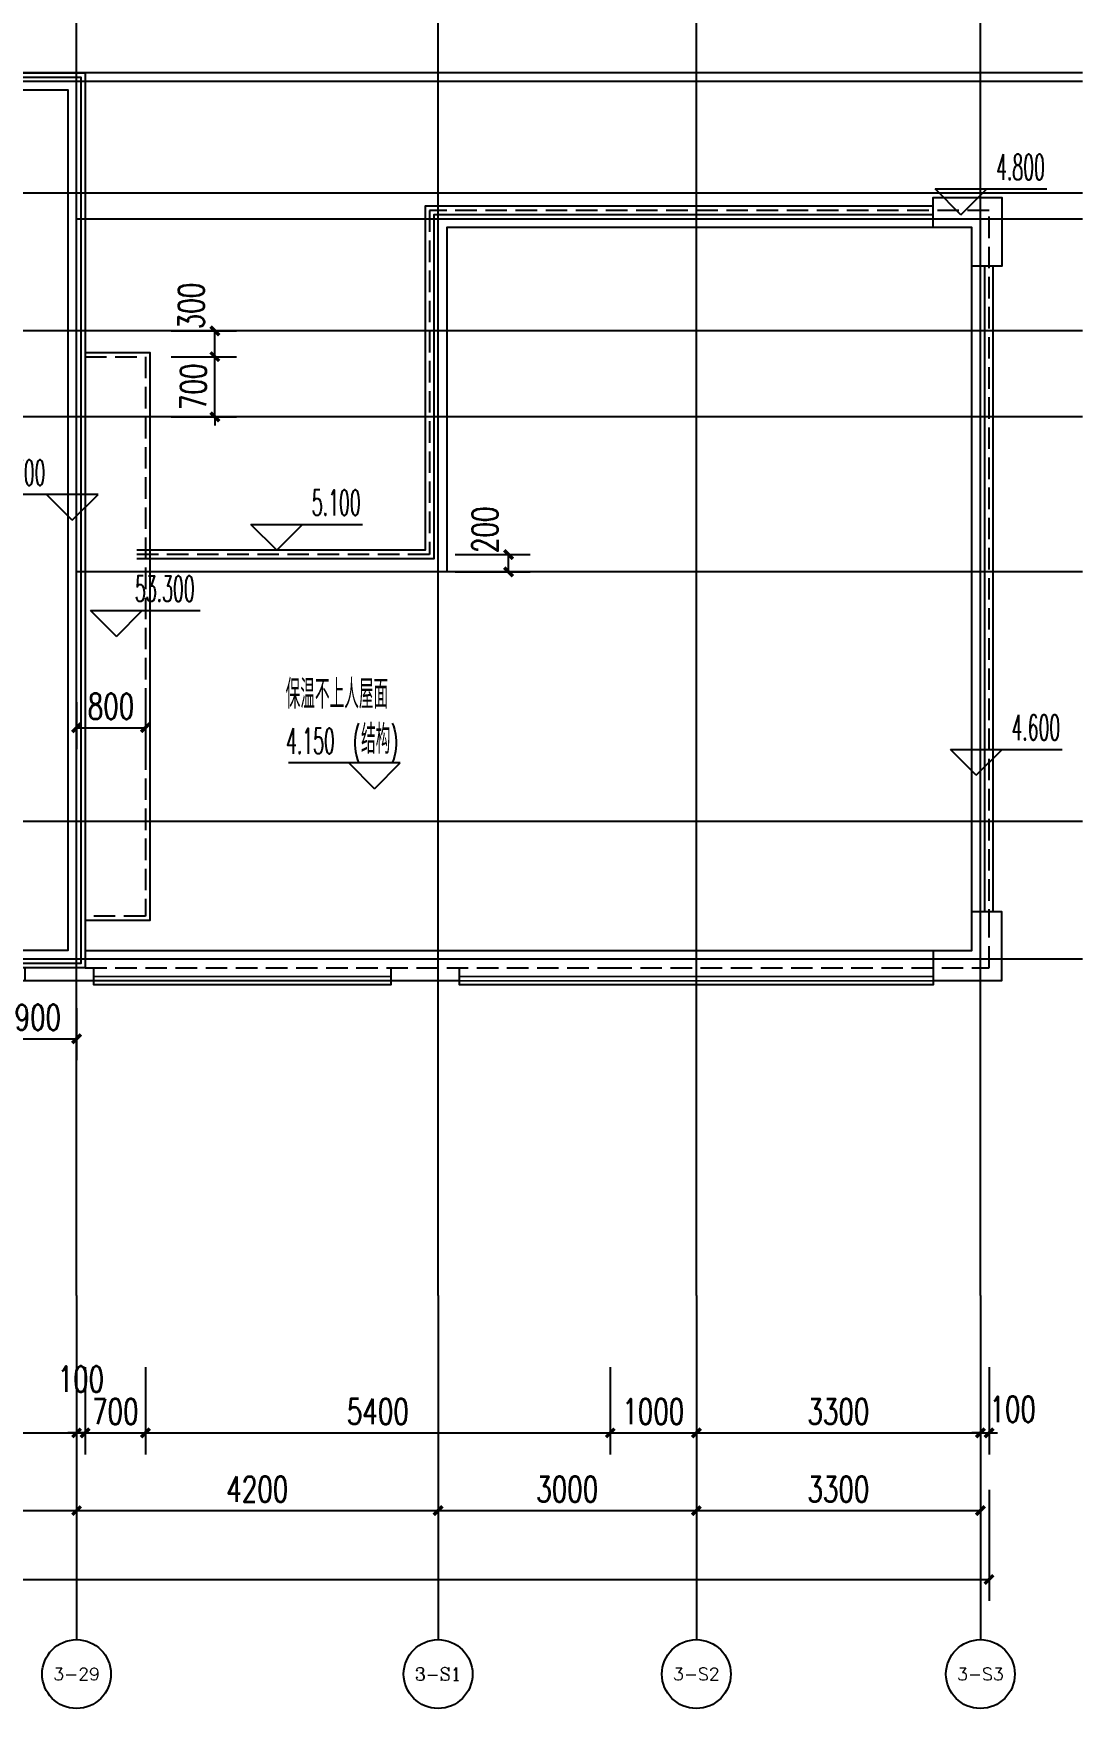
# Model space of a CAD drawing. Extents: x -59851 to 653804, y -249523 to 437614.
# Drawn here: x -491 to 11695, y -238903 to -219438 of the extents above; entities that cross this region are included whole.
import ezdxf
from ezdxf.enums import TextEntityAlignment as Align

# ---------------------------------------------------------------- set-up
doc = ezdxf.new("R2010")
doc.units = 0
doc.header["$LTSCALE"] = 1000
doc.header["$MEASUREMENT"] = 0
doc.linetypes.add('DASH', pattern=[0.35, 0.25, -0.1])
for name, color, linetype in [('A-ROOF', 7, 'Continuous'), ('A-外装饰线脚', 7, 'Continuous'), ('A-第三道尺寸线', 105, 'Continuous'), ('AXIS', 3, 'Continuous'), ('AXIS_TEXT', 7, 'Continuous'), ('DIM_ELEV', 3, 'Continuous'), ('DOTE', 16, 'Continuous'), ('PUB_TEXT', 7, 'Continuous')]:
    doc.layers.add(name, color=color, linetype=linetype)
doc.styles.add('_TCH_AXIS', font='COMPLEX', dxfattribs={"bigfont": 'GBCBIG'})
doc.styles.add('_TCH_DIM', font='SIMPLEX.shx', dxfattribs={"width": 0.7, "bigfont": 'GBCBIG.shx'})
doc.styles.add('_TCH_DIM_T3', font='SIMPLEX.shx', dxfattribs={"width": 0.705882, "bigfont": 'GBCBIG.shx'})
doc.styles.add('COMPLEX', font='COMPLEX')
doc.styles.get("Standard").update_dxf_attribs({"font": 'gbenor.shx', "width": 0.7, "bigfont": 'gbcbig.shx'})
doc.dimstyles.new('_TCH_ARCH&&100', dxfattribs={"dimtxt": 297.5, "dimasz": 100, "dimexe": 250, "dimexo": 300, "dimgap": 100, "dimtad": 1, "dimdec": 0, "dimzin": 0, "dimdsep": 46, "dimtxsty": '_TCH_DIM_T3', "dimblk": 'ARCHTICK', "dimcen": 0.09, "dimclrt": 7, "dimazin": 2, "dimtfac": 1, "dimtdec": 0, "dimtix": 1, "dimtmove": 2, "dimatfit": 3, "dimfxl": 0, "dimtolj": 1, "dimtzin": 0, "dimarcsym": 0})

# ---------------------------------------------------------------- blocks, each defined once
blk = doc.blocks.new('18roof0330')
at = {"layer": 'A-ROOF'}
for points in [[(-5514, -82802), (1586, -82802), (1586, -90102), (2686, -90102), (2686, -93402), (-214, -93402), (-214, -94302), (3986, -94302), (3986, -104702), (986, -104702), (986, -104802), (-3214, -104802), (-3214, -104702)], [(-5514, -82852), (1536, -82852), (1536, -90152), (2636, -90152), (2636, -93352), (-264, -93352), (-264, -94352), (3936, -94352), (3936, -104652), (936, -104652), (936, -104752), (-3214, -104752)], [(-5514, -83002), (1386, -83002), (1386, -90302), (2486, -90302), (2486, -93202), (-414, -93202), (-414, -94502), (3786, -94502), (3786, -104502), (786, -104502), (786, -104602), (-3214, -104602)], [(3986, -97552), (4736, -97552), (4736, -104152), (3986, -104152)]]:
    blk.add_lwpolyline(points, dxfattribs=at)
at = {"layer": 'A-ROOF', "linetype": 'DASH'}
blk.add_lwpolyline([(3986, -97602), (4686, -97602), (4686, -104102), (3986, -104102)], dxfattribs=at)
at = {"layer": 'DIM_ELEV'}
for p, q in [((4136, -99202), (2862, -99202)), ((3836, -99502), (3536, -99202)), ((3836, -99502), (4136, -99202)), ((4349, -100852), (4049, -100552)), ((4049, -100552), (5323, -100552)), ((4349, -100852), (4649, -100552))]:
    blk.add_line(p, q, dxfattribs=at)
at = {"layer": 'PUB_TEXT', "style": '_TCH_DIM', "width": 0.494118}
for s, p in [('54.700', (2832, -99097)), ('53.300', (4565, -100447))]:
    blk.add_text(s, height=297.5, dxfattribs=at).set_placement(p)
blk = doc.blocks.new('roofzhouxian')
at = {"layer": 'DOTE'}
for p, q in [((8, -309503), (8, -279124)), ((4208, -309503), (4208, -279124)), ((7208, -309503), (7208, -279124)), ((10508, -309503), (10508, -279124)), ((11694, -295295), (-49367, -295295)), ((11694, -295395), (-7192, -295395)), ((11694, -296695), (-13992, -296695)), ((11694, -296995), (8, -296995)), ((11694, -298295), (-49367, -298295)), ((11694, -299295), (-3592, -299295)), ((11694, -301095), (8, -301095)), ((11694, -303995), (-49367, -303995)), ((11694, -305595), (-49367, -305595))]:
    blk.add_line(p, q, dxfattribs=at)
blk = doc.blocks.new('_ArchTick')
at = {"color": 0, "linetype": 'ByBlock', "const_width": 0.4}
blk.add_lwpolyline([(-0.5, -0.5), (0.5, 0.5)], dxfattribs=at)
blk = doc.blocks.new('*D1108')
at = {"layer": 'A-第三道尺寸线', "color": 0, "lineweight": -2, "transparency": 16777216}
for p, q in [((-891, -230763), (-891, -231370)), ((9, -230763), (9, -231370)), ((-891, -231120), (9, -231120))]:
    blk.add_line(p, q, dxfattribs=at)
at = {"layer": 'Defpoints', "color": 0, "transparency": 16777216}
for p in [(-891, -230463), (9, -230463), (9, -231120)]:
    blk.add_point(p, dxfattribs=at)
at = {"layer": 'A-第三道尺寸线', "color": 0, "lineweight": -2, "transparency": 16777216, "xscale": 100, "yscale": 100, "zscale": 100, "rotation": 180}
blk.add_blockref('_ArchTick', (-891, -231120), dxfattribs=at)
at = {"layer": 'A-第三道尺寸线', "color": 0, "lineweight": -2, "transparency": 16777216, "xscale": 100, "yscale": 100, "zscale": 100}
blk.add_blockref('_ArchTick', (9, -231120), dxfattribs=at)
at = {"layer": 'A-第三道尺寸线', "color": 7, "transparency": 16777216, "insert": (-441, -230871), "char_height": 297.5, "attachment_point": 5, "style": '_TCH_DIM_T3'}
blk.add_mtext('\\A1;900', dxfattribs=at)
blk = doc.blocks.new('*D1270')
at = {"layer": 'A-第三道尺寸线', "color": 0, "lineweight": -2, "transparency": 16777216}
for p, q in [((4409, -225494), (5278, -225494)), ((5028, -225694), (5028, -225494)), ((4409, -225694), (5278, -225694))]:
    blk.add_line(p, q, dxfattribs=at)
at = {"layer": 'Defpoints', "color": 0, "transparency": 16777216}
for p in [(4109, -225494), (5028, -225494), (4109, -225694)]:
    blk.add_point(p, dxfattribs=at)
at = {"layer": 'A-第三道尺寸线', "color": 0, "lineweight": -2, "transparency": 16777216, "xscale": 100, "yscale": 100, "zscale": 100}
for p, rotation in [((5028, -225494), 90), ((5028, -225694), 270)]:
    blk.add_blockref('_ArchTick', p, dxfattribs=dict(at, rotation=rotation))
at = {"layer": 'A-第三道尺寸线', "color": 7, "transparency": 16777216, "insert": (4753, -225205), "char_height": 297.5, "attachment_point": 5, "rotation": 90, "style": '_TCH_DIM_T3'}
blk.add_mtext('\\A1;200', dxfattribs=at)
blk = doc.blocks.new('*D1289')
at = {"layer": 'A-第三道尺寸线', "color": 0, "lineweight": -2, "transparency": 16777216}
for p, q in [((1109, -222894), (1866, -222894)), ((1616, -223194), (1616, -222894)), ((1109, -223194), (1866, -223194))]:
    blk.add_line(p, q, dxfattribs=at)
at = {"layer": 'Defpoints', "color": 0, "transparency": 16777216}
for p in [(809, -222894), (1616, -222894), (809, -223194)]:
    blk.add_point(p, dxfattribs=at)
at = {"layer": 'A-第三道尺寸线', "color": 0, "lineweight": -2, "transparency": 16777216, "xscale": 100, "yscale": 100, "zscale": 100}
for p, rotation in [((1616, -222894), 90), ((1616, -223194), 270)]:
    blk.add_blockref('_ArchTick', p, dxfattribs=dict(at, rotation=rotation))
at = {"layer": 'A-第三道尺寸线', "color": 7, "transparency": 16777216, "insert": (1341, -222605), "char_height": 297.5, "attachment_point": 5, "rotation": 90, "style": '_TCH_DIM_T3'}
blk.add_mtext('\\A1;300', dxfattribs=at)
blk = doc.blocks.new('*D1290')
at = {"layer": 'A-第三道尺寸线', "color": 0, "lineweight": -2, "transparency": 16777216}
for p, q in [((1109, -223194), (1866, -223194)), ((1616, -223194), (1616, -223094)), ((1616, -223894), (1616, -223194)), ((1109, -223894), (1866, -223894)), ((1616, -223894), (1616, -223994))]:
    blk.add_line(p, q, dxfattribs=at)
at = {"layer": 'Defpoints', "color": 0, "transparency": 16777216}
for p in [(809, -223194), (1616, -223194), (809, -223894)]:
    blk.add_point(p, dxfattribs=at)
at = {"layer": 'A-第三道尺寸线', "color": 0, "lineweight": -2, "transparency": 16777216, "xscale": 100, "yscale": 100, "zscale": 100}
for p, rotation in [((1616, -223194), 270), ((1616, -223894), 90)]:
    blk.add_blockref('_ArchTick', p, dxfattribs=dict(at, rotation=rotation))
at = {"layer": 'A-第三道尺寸线', "color": 7, "transparency": 16777216, "insert": (1367, -223544), "char_height": 297.5, "attachment_point": 5, "rotation": 90, "style": '_TCH_DIM_T3'}
blk.add_mtext('\\A1;700', dxfattribs=at)
blk = doc.blocks.new('*D1294')
at = {"layer": 'A-第三道尺寸线', "color": 0, "lineweight": -2, "transparency": 16777216}
for p, q in [((9, -227208), (9, -227755)), ((809, -227208), (809, -227755)), ((9, -227505), (809, -227505))]:
    blk.add_line(p, q, dxfattribs=at)
at = {"layer": 'Defpoints', "color": 0, "transparency": 16777216}
for p in [(9, -226908), (809, -226908), (809, -227505)]:
    blk.add_point(p, dxfattribs=at)
at = {"layer": 'A-第三道尺寸线', "color": 0, "lineweight": -2, "transparency": 16777216, "xscale": 100, "yscale": 100, "zscale": 100, "rotation": 180}
blk.add_blockref('_ArchTick', (9, -227505), dxfattribs=at)
at = {"layer": 'A-第三道尺寸线', "color": 0, "lineweight": -2, "transparency": 16777216, "xscale": 100, "yscale": 100, "zscale": 100}
blk.add_blockref('_ArchTick', (809, -227505), dxfattribs=at)
at = {"layer": 'A-第三道尺寸线', "color": 7, "transparency": 16777216, "insert": (409, -227256), "char_height": 297.5, "attachment_point": 5, "style": '_TCH_DIM_T3'}
blk.add_mtext('\\A1;800', dxfattribs=at)
blk = doc.blocks.new('*D1414')
at = {"layer": 'AXIS', "color": 0, "lineweight": -2, "transparency": 16777216}
for p, q in [((-3591, -234403), (-3591, -236853)), ((9, -234403), (9, -236853)), ((-3591, -236603), (9, -236603))]:
    blk.add_line(p, q, dxfattribs=at)
at = {"layer": 'Defpoints', "color": 0, "transparency": 16777216}
for p in [(-3591, -234103), (9, -234103), (9, -236603)]:
    blk.add_point(p, dxfattribs=at)
at = {"layer": 'AXIS', "color": 0, "lineweight": -2, "transparency": 16777216, "xscale": 100, "yscale": 100, "zscale": 100, "rotation": 180}
blk.add_blockref('_ArchTick', (-3591, -236603), dxfattribs=at)
at = {"layer": 'AXIS', "color": 0, "lineweight": -2, "transparency": 16777216, "xscale": 100, "yscale": 100, "zscale": 100}
blk.add_blockref('_ArchTick', (9, -236603), dxfattribs=at)
at = {"layer": 'AXIS', "color": 7, "transparency": 16777216, "insert": (-1791, -236354), "char_height": 297.5, "attachment_point": 5, "style": '_TCH_DIM_T3'}
blk.add_mtext('\\A1;3600', dxfattribs=at)
blk = doc.blocks.new('*D1415')
at = {"layer": 'AXIS', "color": 0, "lineweight": -2, "transparency": 16777216}
for p, q in [((9, -234403), (9, -236853)), ((4209, -234403), (4209, -236853)), ((9, -236603), (4209, -236603))]:
    blk.add_line(p, q, dxfattribs=at)
at = {"layer": 'Defpoints', "color": 0, "transparency": 16777216}
for p in [(9, -234103), (4209, -234103), (4209, -236603)]:
    blk.add_point(p, dxfattribs=at)
at = {"layer": 'AXIS', "color": 0, "lineweight": -2, "transparency": 16777216, "xscale": 100, "yscale": 100, "zscale": 100, "rotation": 180}
blk.add_blockref('_ArchTick', (9, -236603), dxfattribs=at)
at = {"layer": 'AXIS', "color": 0, "lineweight": -2, "transparency": 16777216, "xscale": 100, "yscale": 100, "zscale": 100}
blk.add_blockref('_ArchTick', (4209, -236603), dxfattribs=at)
at = {"layer": 'AXIS', "color": 7, "transparency": 16777216, "insert": (2109, -236354), "char_height": 297.5, "attachment_point": 5, "style": '_TCH_DIM_T3'}
blk.add_mtext('\\A1;4200', dxfattribs=at)
blk = doc.blocks.new('*D1416')
at = {"layer": 'AXIS', "color": 0, "lineweight": -2, "transparency": 16777216}
for p, q in [((4209, -234403), (4209, -236853)), ((7209, -234403), (7209, -236853)), ((4209, -236603), (7209, -236603))]:
    blk.add_line(p, q, dxfattribs=at)
at = {"layer": 'Defpoints', "color": 0, "transparency": 16777216}
for p in [(4209, -234103), (7209, -234103), (7209, -236603)]:
    blk.add_point(p, dxfattribs=at)
at = {"layer": 'AXIS', "color": 0, "lineweight": -2, "transparency": 16777216, "xscale": 100, "yscale": 100, "zscale": 100, "rotation": 180}
blk.add_blockref('_ArchTick', (4209, -236603), dxfattribs=at)
at = {"layer": 'AXIS', "color": 0, "lineweight": -2, "transparency": 16777216, "xscale": 100, "yscale": 100, "zscale": 100}
blk.add_blockref('_ArchTick', (7209, -236603), dxfattribs=at)
at = {"layer": 'AXIS', "color": 7, "transparency": 16777216, "insert": (5709, -236354), "char_height": 297.5, "attachment_point": 5, "style": '_TCH_DIM_T3'}
blk.add_mtext('\\A1;3000', dxfattribs=at)
blk = doc.blocks.new('*D1417')
at = {"layer": 'AXIS', "color": 0, "lineweight": -2, "transparency": 16777216}
for p, q in [((7209, -234403), (7209, -236853)), ((10509, -234403), (10509, -236853)), ((7209, -236603), (10509, -236603))]:
    blk.add_line(p, q, dxfattribs=at)
at = {"layer": 'Defpoints', "color": 0, "transparency": 16777216}
for p in [(7209, -234103), (10509, -234103), (10509, -236603)]:
    blk.add_point(p, dxfattribs=at)
at = {"layer": 'AXIS', "color": 0, "lineweight": -2, "transparency": 16777216, "xscale": 100, "yscale": 100, "zscale": 100, "rotation": 180}
blk.add_blockref('_ArchTick', (7209, -236603), dxfattribs=at)
at = {"layer": 'AXIS', "color": 0, "lineweight": -2, "transparency": 16777216, "xscale": 100, "yscale": 100, "zscale": 100}
blk.add_blockref('_ArchTick', (10509, -236603), dxfattribs=at)
at = {"layer": 'AXIS', "color": 7, "transparency": 16777216, "insert": (8859, -236354), "char_height": 297.5, "attachment_point": 5, "style": '_TCH_DIM_T3'}
blk.add_mtext('\\A1;3300', dxfattribs=at)
blk = doc.blocks.new('*D1418')
at = {"layer": 'AXIS', "color": 0, "lineweight": -2, "transparency": 16777216}
for p, q in [((-48091, -236360), (-48091, -237653)), ((10609, -236360), (10609, -237653)), ((-48091, -237403), (10609, -237403))]:
    blk.add_line(p, q, dxfattribs=at)
at = {"layer": 'Defpoints', "color": 0, "transparency": 16777216}
for p in [(-48091, -236060), (10609, -236060), (10609, -237403)]:
    blk.add_point(p, dxfattribs=at)
at = {"layer": 'AXIS', "color": 0, "lineweight": -2, "transparency": 16777216, "xscale": 100, "yscale": 100, "zscale": 100, "rotation": 180}
blk.add_blockref('_ArchTick', (-48091, -237403), dxfattribs=at)
at = {"layer": 'AXIS', "color": 0, "lineweight": -2, "transparency": 16777216, "xscale": 100, "yscale": 100, "zscale": 100}
blk.add_blockref('_ArchTick', (10609, -237403), dxfattribs=at)
at = {"layer": 'AXIS', "color": 7, "transparency": 16777216, "insert": (-18741, -237154), "char_height": 297.5, "attachment_point": 5, "style": '_TCH_DIM_T3'}
blk.add_mtext('\\A1;58700', dxfattribs=at)
blk = doc.blocks.new('*D1472')
at = {"layer": 'A-第三道尺寸线', "color": 0, "lineweight": -2, "transparency": 16777216}
for p, q in [((-2941, -234937), (-2941, -235950)), ((9, -234937), (9, -235950)), ((-2941, -235700), (9, -235700))]:
    blk.add_line(p, q, dxfattribs=at)
at = {"layer": 'Defpoints', "color": 0, "transparency": 16777216}
for p in [(-2941, -234637), (9, -234637), (9, -235700)]:
    blk.add_point(p, dxfattribs=at)
at = {"layer": 'A-第三道尺寸线', "color": 0, "lineweight": -2, "transparency": 16777216, "xscale": 100, "yscale": 100, "zscale": 100, "rotation": 180}
blk.add_blockref('_ArchTick', (-2941, -235700), dxfattribs=at)
at = {"layer": 'A-第三道尺寸线', "color": 0, "lineweight": -2, "transparency": 16777216, "xscale": 100, "yscale": 100, "zscale": 100}
blk.add_blockref('_ArchTick', (9, -235700), dxfattribs=at)
at = {"layer": 'A-第三道尺寸线', "color": 7, "transparency": 16777216, "insert": (-1466, -235451), "char_height": 297.5, "attachment_point": 5, "style": '_TCH_DIM_T3'}
blk.add_mtext('\\A1;2950', dxfattribs=at)
blk = doc.blocks.new('*D1473')
at = {"layer": 'A-第三道尺寸线', "color": 0, "lineweight": -2, "transparency": 16777216}
for p, q in [((9, -234937), (9, -235950)), ((109, -234937), (109, -235950)), ((9, -235700), (-91, -235700)), ((9, -235700), (109, -235700)), ((109, -235700), (209, -235700))]:
    blk.add_line(p, q, dxfattribs=at)
at = {"layer": 'Defpoints', "color": 0, "transparency": 16777216}
for p in [(9, -234637), (109, -234637), (109, -235700)]:
    blk.add_point(p, dxfattribs=at)
at = {"layer": 'A-第三道尺寸线', "color": 0, "lineweight": -2, "transparency": 16777216, "xscale": 100, "yscale": 100, "zscale": 100}
blk.add_blockref('_ArchTick', (9, -235700), dxfattribs=at)
at = {"layer": 'A-第三道尺寸线', "color": 0, "lineweight": -2, "transparency": 16777216, "xscale": 100, "yscale": 100, "zscale": 100, "rotation": 180}
blk.add_blockref('_ArchTick', (109, -235700), dxfattribs=at)
at = {"layer": 'A-第三道尺寸线', "color": 7, "transparency": 16777216, "insert": (59, -235075), "char_height": 297.5, "attachment_point": 5, "style": '_TCH_DIM_T3'}
blk.add_mtext('\\A1;100', dxfattribs=at)
blk = doc.blocks.new('*D1474')
at = {"layer": 'A-第三道尺寸线', "color": 0, "lineweight": -2, "transparency": 16777216}
for p, q in [((109, -234937), (109, -235950)), ((809, -234937), (809, -235950)), ((109, -235700), (9, -235700)), ((109, -235700), (809, -235700)), ((809, -235700), (909, -235700))]:
    blk.add_line(p, q, dxfattribs=at)
at = {"layer": 'Defpoints', "color": 0, "transparency": 16777216}
for p in [(109, -234637), (809, -234637), (809, -235700)]:
    blk.add_point(p, dxfattribs=at)
at = {"layer": 'A-第三道尺寸线', "color": 0, "lineweight": -2, "transparency": 16777216, "xscale": 100, "yscale": 100, "zscale": 100}
blk.add_blockref('_ArchTick', (109, -235700), dxfattribs=at)
at = {"layer": 'A-第三道尺寸线', "color": 0, "lineweight": -2, "transparency": 16777216, "xscale": 100, "yscale": 100, "zscale": 100, "rotation": 180}
blk.add_blockref('_ArchTick', (809, -235700), dxfattribs=at)
at = {"layer": 'A-第三道尺寸线', "color": 7, "transparency": 16777216, "insert": (459, -235451), "char_height": 297.5, "attachment_point": 5, "style": '_TCH_DIM_T3'}
blk.add_mtext('\\A1;700', dxfattribs=at)
blk = doc.blocks.new('*D1475')
at = {"layer": 'A-第三道尺寸线', "color": 0, "lineweight": -2, "transparency": 16777216}
for p, q in [((809, -234937), (809, -235950)), ((6209, -234937), (6209, -235950)), ((809, -235700), (6209, -235700))]:
    blk.add_line(p, q, dxfattribs=at)
at = {"layer": 'Defpoints', "color": 0, "transparency": 16777216}
for p in [(809, -234637), (6209, -234637), (6209, -235700)]:
    blk.add_point(p, dxfattribs=at)
at = {"layer": 'A-第三道尺寸线', "color": 0, "lineweight": -2, "transparency": 16777216, "xscale": 100, "yscale": 100, "zscale": 100, "rotation": 180}
blk.add_blockref('_ArchTick', (809, -235700), dxfattribs=at)
at = {"layer": 'A-第三道尺寸线', "color": 0, "lineweight": -2, "transparency": 16777216, "xscale": 100, "yscale": 100, "zscale": 100}
blk.add_blockref('_ArchTick', (6209, -235700), dxfattribs=at)
at = {"layer": 'A-第三道尺寸线', "color": 7, "transparency": 16777216, "insert": (3509, -235451), "char_height": 297.5, "attachment_point": 5, "style": '_TCH_DIM_T3'}
blk.add_mtext('\\A1;5400', dxfattribs=at)
blk = doc.blocks.new('*D1476')
at = {"layer": 'A-第三道尺寸线', "color": 0, "lineweight": -2, "transparency": 16777216}
for p, q in [((6209, -234937), (6209, -235950)), ((7209, -234937), (7209, -235950)), ((6209, -235700), (7209, -235700))]:
    blk.add_line(p, q, dxfattribs=at)
at = {"layer": 'Defpoints', "color": 0, "transparency": 16777216}
for p in [(6209, -234637), (7209, -234637), (7209, -235700)]:
    blk.add_point(p, dxfattribs=at)
at = {"layer": 'A-第三道尺寸线', "color": 0, "lineweight": -2, "transparency": 16777216, "xscale": 100, "yscale": 100, "zscale": 100, "rotation": 180}
blk.add_blockref('_ArchTick', (6209, -235700), dxfattribs=at)
at = {"layer": 'A-第三道尺寸线', "color": 0, "lineweight": -2, "transparency": 16777216, "xscale": 100, "yscale": 100, "zscale": 100}
blk.add_blockref('_ArchTick', (7209, -235700), dxfattribs=at)
at = {"layer": 'A-第三道尺寸线', "color": 7, "transparency": 16777216, "insert": (6709, -235451), "char_height": 297.5, "attachment_point": 5, "style": '_TCH_DIM_T3'}
blk.add_mtext('\\A1;1000', dxfattribs=at)
blk = doc.blocks.new('*D1477')
at = {"layer": 'A-第三道尺寸线', "color": 0, "lineweight": -2, "transparency": 16777216}
for p, q in [((7209, -234937), (7209, -235950)), ((10509, -234937), (10509, -235950)), ((7209, -235700), (10509, -235700))]:
    blk.add_line(p, q, dxfattribs=at)
at = {"layer": 'Defpoints', "color": 0, "transparency": 16777216}
for p in [(7209, -234637), (10509, -234637), (10509, -235700)]:
    blk.add_point(p, dxfattribs=at)
at = {"layer": 'A-第三道尺寸线', "color": 0, "lineweight": -2, "transparency": 16777216, "xscale": 100, "yscale": 100, "zscale": 100, "rotation": 180}
blk.add_blockref('_ArchTick', (7209, -235700), dxfattribs=at)
at = {"layer": 'A-第三道尺寸线', "color": 0, "lineweight": -2, "transparency": 16777216, "xscale": 100, "yscale": 100, "zscale": 100}
blk.add_blockref('_ArchTick', (10509, -235700), dxfattribs=at)
at = {"layer": 'A-第三道尺寸线', "color": 7, "transparency": 16777216, "insert": (8859, -235451), "char_height": 297.5, "attachment_point": 5, "style": '_TCH_DIM_T3'}
blk.add_mtext('\\A1;3300', dxfattribs=at)
blk = doc.blocks.new('*D1478')
at = {"layer": 'A-第三道尺寸线', "color": 0, "lineweight": -2, "transparency": 16777216}
for p, q in [((10509, -234937), (10509, -235950)), ((10609, -234937), (10609, -235950)), ((10509, -235700), (10409, -235700)), ((10509, -235700), (10609, -235700)), ((10609, -235700), (10709, -235700))]:
    blk.add_line(p, q, dxfattribs=at)
at = {"layer": 'Defpoints', "color": 0, "transparency": 16777216}
for p in [(10509, -234637), (10609, -234637), (10609, -235700)]:
    blk.add_point(p, dxfattribs=at)
at = {"layer": 'A-第三道尺寸线', "color": 0, "lineweight": -2, "transparency": 16777216, "xscale": 100, "yscale": 100, "zscale": 100}
blk.add_blockref('_ArchTick', (10509, -235700), dxfattribs=at)
at = {"layer": 'A-第三道尺寸线', "color": 0, "lineweight": -2, "transparency": 16777216, "xscale": 100, "yscale": 100, "zscale": 100, "rotation": 180}
blk.add_blockref('_ArchTick', (10609, -235700), dxfattribs=at)
at = {"layer": 'A-第三道尺寸线', "color": 7, "transparency": 16777216, "insert": (10884, -235425), "char_height": 297.5, "attachment_point": 5, "style": '_TCH_DIM_T3'}
blk.add_mtext('\\A1;100', dxfattribs=at)
blk = doc.blocks.new('_AXISO')
blk.add_circle((0, 0), 0.5)
at = {"layer": 'AXIS_TEXT', "style": 'COMPLEX', "width": 1.041667}
blk.add_attdef('A', text='', height=0.56, dxfattribs=at).set_placement((-0.25, -0.28), (0.25, -0.28), align=Align.FIT)
blk = doc.blocks.new('rqwerqwrqq')
for points in [[(-121544, 250711), (-121544, 251061), (-120744, 251061), (-120744, 250261), (-121094, 250261), (-121094, 250261), (-121094, 250261)], [(-121544, 242311), (-121544, 241961), (-120744, 241961), (-120744, 242761), (-121094, 242761), (-121094, 242761), (-121094, 242761)]]:
    blk.add_lwpolyline(points)
at = {"layer": 'A-ROOF'}
for p, q in [((-134044, 241961), (-127844, 241961)), ((-127044, 241960), (-121544, 241961))]:
    blk.add_line(p, q, dxfattribs=at)
for points in [[(-121544, 250961), (-127444, 250961), (-127444, 246961), (-130794, 246961)], [(-131394, 242311), (-121094, 242311), (-121094, 250711), (-127194, 250711), (-127194, 246711), (-130794, 246711)], [(-121544, 250861), (-127344, 250861), (-127344, 246861), (-130794, 246861)], [(-120944, 242761), (-120944, 250261)], [(-120844, 242761), (-120844, 250261)]]:
    blk.add_lwpolyline(points, dxfattribs=at)
at = {"layer": 'A-ROOF', "linetype": 'DASH'}
for points in [[(-120894, 242539), (-120894, 250911), (-127394, 250911), (-127394, 246911), (-130794, 246911)], [(-125294, 242111), (-120894, 242111), (-120894, 242539)], [(-131394, 242111), (-125294, 242111)]]:
    blk.add_lwpolyline(points, dxfattribs=at)
at = {"layer": 'A-ROOF'}
for points in [[(-131294, 242010), (-127844, 242011), (-127844, 241911), (-131294, 241910)], [(-127044, 242010), (-121544, 242011), (-121544, 241911), (-127044, 241910)]]:
    blk.add_lwpolyline(points, close=True, dxfattribs=at)
at = {"layer": 'A-外装饰线脚'}
for points in [[(-132094, 242111), (-132094, 241961), (-131294, 241961), (-131294, 242111)], [(-127844, 242111), (-127844, 241961), (-127044, 241961), (-127044, 242111)]]:
    blk.add_lwpolyline(points, dxfattribs=at)
at = {"layer": 'DIM_ELEV'}
for p, q in [((-121220, 250860), (-121520, 251160)), ((-121520, 251160), (-120222, 251160)), ((-121220, 250860), (-120920, 251160)), ((-129169, 246961), (-129469, 247261)), ((-129469, 247261), (-128171, 247261)), ((-129169, 246961), (-128869, 247261)), ((-127733, 244491), (-129031, 244491)), ((-128033, 244191), (-128333, 244491)), ((-128033, 244191), (-127733, 244491)), ((-121042, 244348), (-121342, 244648)), ((-121342, 244648), (-120044, 244648)), ((-121042, 244348), (-120742, 244648))]:
    blk.add_line(p, q, dxfattribs=at)
at = {"layer": 'PUB_TEXT', "style": '_TCH_DIM'}
for s, height, width, p in [('4.800', 297.5, 0.494118, (-120812, 251265)), ('5.100', 297.5, 0.494118, (-128761, 247366)), ('4.150', 297.5, 0.494118, (-129061, 244596)), ('(', 298, 0.494118, (-128287, 244596)), ('结构', 337.6, 0.7, (-128189, 244596)), (')', 298, 0.494118, (-127845, 244596)), ('4.600', 297.5, 0.494118, (-120634, 244753))]:
    blk.add_text(s, height=height, dxfattribs=dict(at, width=width)).set_placement(p)
at = {"layer": 'PUB_TEXT', "width": 0.7}
blk.add_text('保温不上人屋面', height=337.6, dxfattribs=at).set_placement((-129065, 245121))

msp = doc.modelspace()

# ---------------------------------------------------------------- linework, layer by layer
at = {"layer": 'AXIS'}
for p, q in [((9, -234102.6), (9, -238102.6)), ((4209, -234102.6), (4209, -238102.6)), ((7209, -234102.6), (7209, -238102.6)), ((10509, -234102.6), (10509, -238102.6))]:
    msp.add_line(p, q, dxfattribs=at)

# ---------------------------------------------------------------- block references
for name, p in [('roofzhouxian', (1.1, 75400.4)), ('rqwerqwrqq', (131503.2, -472404.8)), ('18roof0330', (-3877.3, -125592.5))]:
    msp.add_blockref(name, p)
ref = msp.add_blockref('_AXISO', (9, -238502.6), dxfattribs=dict(at, xscale=800, yscale=800, zscale=800))
ref.add_attrib('A', '3-29', dxfattribs={"layer": 'AXIS_TEXT', "height": 143.86, "style": '_TCH_AXIS'}).set_placement((-261.6, -238574.5), (279.6, -238574.5), align=Align.FIT)
ref = msp.add_blockref('_AXISO', (4209, -238502.6), dxfattribs=dict(at, xscale=800, yscale=800, zscale=800))
ref.add_attrib('A', '3-S1', dxfattribs={"layer": 'AXIS_TEXT', "height": 152.88, "style": '_TCH_AXIS'}).set_placement((3939.6, -238579), (4478.4, -238579), align=Align.FIT)
ref = msp.add_blockref('_AXISO', (7209, -238502.6), dxfattribs=dict(at, xscale=800, yscale=800, zscale=800))
ref.add_attrib('A', '3-S2', dxfattribs={"layer": 'AXIS_TEXT', "height": 143.86, "style": '_TCH_AXIS'}).set_placement((6938.4, -238574.5), (7479.6, -238574.5), align=Align.FIT)
ref = msp.add_blockref('_AXISO', (10509, -238502.6), dxfattribs=dict(at, xscale=800, yscale=800, zscale=800))
ref.add_attrib('A', '3-S3', dxfattribs={"layer": 'AXIS_TEXT', "height": 143.86, "style": '_TCH_AXIS'}).set_placement((10238.4, -238574.5), (10779.6, -238574.5), align=Align.FIT)

# ---------------------------------------------------------------- dimensions: what is measured, and where the dimension line sits
at = {"layer": 'A-第三道尺寸线'}
for base, p1, p2, angle, picture, middle in [((1615.7, -222894.3), (809, -223194.3), (809, -222894.3), 90, '*D1289', (1340.7, -222605.3)), ((5028.2, -225494.3), (4109, -225694.3), (4109, -225494.3), 90, '*D1270', (4753.2, -225205.3)), ((109, -235699.5), (9, -234637), (109, -234637), 0, '*D1473', (59, -235074.5)), ((10609, -235699.5), (10509, -234637), (10609, -234637), 0, '*D1478', (10884, -235424.5))]:
    dim = msp.add_linear_dim(base=base, p1=p1, p2=p2, angle=angle, dimstyle='_TCH_ARCH&&100', dxfattribs=at)
    dim.commit()
    dim.dimension.update_dxf_attribs({"geometry": picture, "text_midpoint": middle, "dimtype": 161})
for p1, p2, distance, picture, middle in [((809, -223894.3), (809, -223194.3), -806.7, '*D1290', (1367, -223544.3)), ((9, -226908.3), (809, -226908.3), -596.2, '*D1294', (409, -227255.8)), ((-891, -230462.8), (9, -230462.8), -656.7, '*D1108', (-441, -230870.8)), ((-2941, -234637), (9, -234637), -1062.5, '*D1472', (-1466, -235450.8)), ((109, -234637), (809, -234637), -1062.5, '*D1474', (459, -235450.8)), ((809, -234637), (6209, -234637), -1062.5, '*D1475', (3509, -235450.8)), ((6209, -234637), (7209, -234637), -1062.5, '*D1476', (6709, -235450.8)), ((7209, -234637), (10509, -234637), -1062.5, '*D1477', (8859, -235450.8))]:
    dim = msp.add_aligned_dim(p1=p1, p2=p2, distance=distance, dimstyle='_TCH_ARCH&&100', dxfattribs=at)
    dim.commit()
    dim.dimension.update_dxf_attribs({"geometry": picture, "text_midpoint": middle})
at = {"layer": 'AXIS'}
for p1, p2, distance, picture, middle in [((-3591, -234102.6), (9, -234102.6), -2500, '*D1414', (-1791, -236353.9)), ((9, -234102.6), (4209, -234102.6), -2500, '*D1415', (2109, -236353.9)), ((4209, -234102.6), (7209, -234102.6), -2500, '*D1416', (5709, -236353.9)), ((7209, -234102.6), (10509, -234102.6), -2500, '*D1417', (8859, -236353.9)), ((-48091, -236059.7), (10609, -236059.7), -1342.9, '*D1418', (-18741, -237153.9))]:
    dim = msp.add_aligned_dim(p1=p1, p2=p2, distance=distance, dimstyle='_TCH_ARCH&&100', dxfattribs=at)
    dim.commit()
    dim.dimension.update_dxf_attribs({"geometry": picture, "text_midpoint": middle})

doc.saveas('drawing.dxf')
